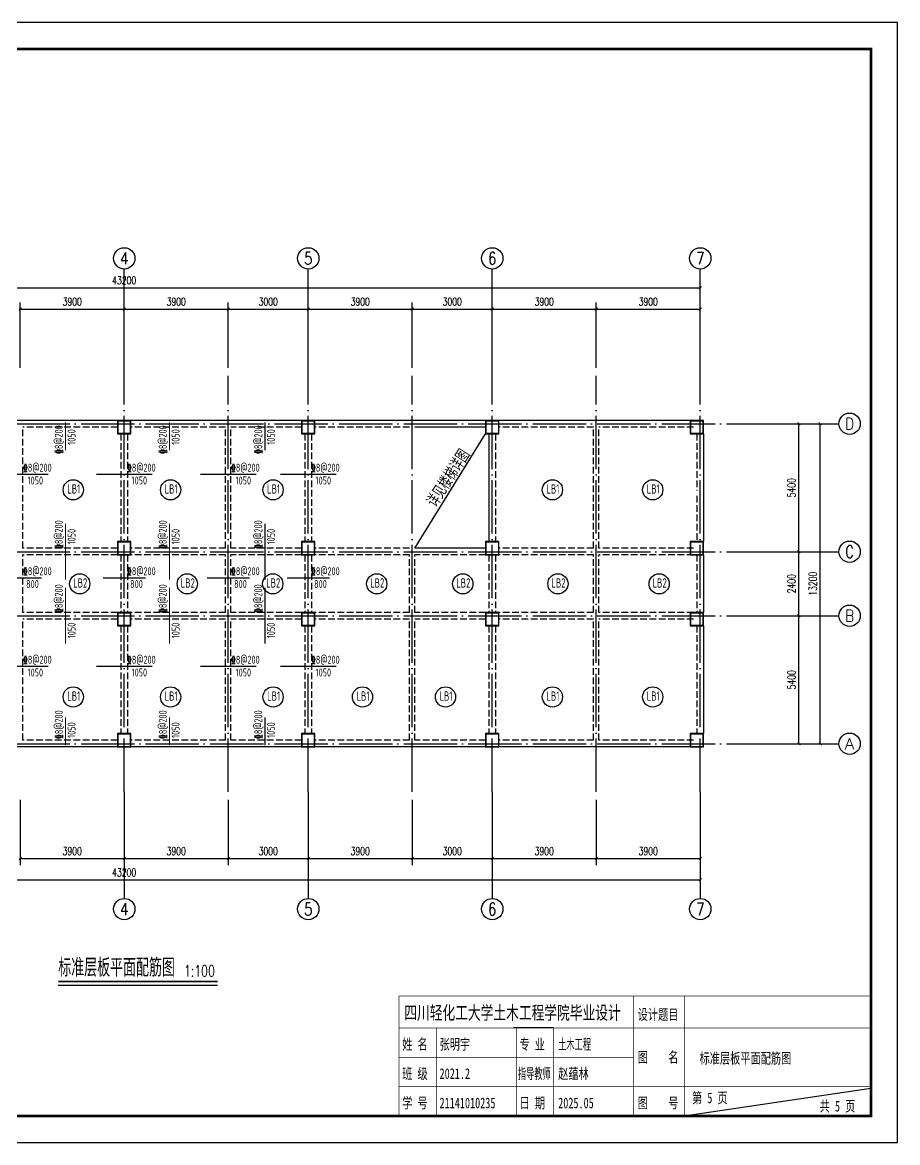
# Model space of a CAD drawing. Extents: x -404739 to -342866, y 27484 to 252481.
# Drawn here: x -378157 to -345339, y 27484 to 69484 of the extents above; entities that cross this region are included whole.
import ezdxf
from ezdxf.enums import TextEntityAlignment as Align

# ---------------------------------------------------------------- set-up
doc = ezdxf.new("R2010")
doc.units = 0
doc.header["$LTSCALE"] = 1000
doc.header["$MEASUREMENT"] = 0
for name, pattern in [('3', [150, 75, -75]), ('DASH', [0.35, 0.25, -0.1]), ('DOTE', [2.42, 2, -0.2, 0.02, -0.2])]:
    doc.linetypes.add(name, pattern=pattern)
for name, color, linetype in [('AXIS', 3, 'Continuous'), ('AXIS_TEXT', 7, 'Continuous'), ('COLUMN', 7, 'Continuous'), ('DIM_SYMB', 3, 'Continuous'), ('DOTE', 1, 'DOTE'), ('FLOOR_UP_REIN', 13, 'Continuous'), ('PUB_TEXT', 7, 'Continuous'), ('PUB_TITLE', 4, 'Continuous'), ('PUB_WALL', 9, 'Continuous'), ('TK', 4, 'Continuous'), ('支座钢筋', 1, 'Continuous'), ('文字', 7, 'Continuous'), ('板图签', 7, 'Continuous'), ('梁', 4, 'Continuous'), ('梁原位标注', 7, 'Continuous'), ('梁虚线', 134, '3'), ('梁集中标注', 2, 'Continuous')]:
    doc.layers.add(name, color=color, linetype=linetype)
doc.styles.add('_HZTXT', font='txt.shx', dxfattribs={"width": 0.8, "bigfont": 'HZTXT.shx'})
doc.styles.add('_TCH_AXIS', font='COMPLEX', dxfattribs={"bigfont": 'GBCBIG'})
doc.styles.add('_TCH_DIM', font='SIMPLEX', dxfattribs={"bigfont": 'GBCBIG'})
doc.styles.add('_TCH_DIM_T3', font='SIMPLEX', dxfattribs={"width": 0.705882, "bigfont": 'GBCBIG'})
doc.styles.add('COMPLEX', font='COMPLEX')
doc.styles.add('TK', font='SimSun.ttf', dxfattribs={"width": 0.8})
doc.styles.add('TSSD_REIN', font='tssdeng.shx', dxfattribs={"width": 0.7, "bigfont": 'tssdchn.shx'})
doc.styles.add('标题1', font='simhei.ttf', dxfattribs={"width": 1.5})
doc.dimstyles.new('_TCH_ARCH&&100', dxfattribs={"dimtxt": 297.5, "dimasz": 100, "dimexe": 250, "dimexo": 300, "dimgap": 126.25, "dimtad": 1, "dimdec": 0, "dimzin": 0, "dimdsep": 46, "dimtxsty": '_TCH_DIM_T3', "dimblk": 'ARCHTICK', "dimcen": 0.09, "dimclrt": 7, "dimazin": 2, "dimtfac": 1, "dimtdec": 0, "dimtix": 1, "dimtmove": 2, "dimatfit": 3, "dimfxl": 1, "dimtolj": 1, "dimtzin": 0, "dimarcsym": 0})

# ---------------------------------------------------------------- blocks, each defined once
blk = doc.blocks.new('_ArchTick')
at = {"color": 0, "linetype": 'ByBlock', "const_width": 0.4}
blk.add_lwpolyline([(-0.5, -0.5), (0.5, 0.5)], dxfattribs=at)
blk = doc.blocks.new('*D280')
at = {"layer": 'AXIS', "color": 0, "lineweight": -2, "transparency": 16777216}
for p, q in [((-350640, 47237), (-348790, 47237)), ((-349040, 42437), (-349040, 47237)), ((-350640, 42437), (-348790, 42437))]:
    blk.add_line(p, q, dxfattribs=at)
at = {"layer": 'Defpoints', "color": 0, "transparency": 16777216}
for p in [(-350940, 47237), (-349040, 47237), (-350940, 42437)]:
    blk.add_point(p, dxfattribs=at)
at = {"layer": 'AXIS', "color": 0, "lineweight": -2, "transparency": 16777216, "xscale": 100, "yscale": 100, "zscale": 100}
for p, rotation in [((-349040, 47237), 90), ((-349040, 42437), 270)]:
    blk.add_blockref('_ArchTick', p, dxfattribs=dict(at, rotation=rotation))
at = {"layer": 'AXIS', "color": 7, "transparency": 16777216, "insert": (-349315, 44837), "char_height": 297.5, "attachment_point": 5, "rotation": 90, "style": '_TCH_DIM_T3'}
blk.add_mtext('\\A1;5400', dxfattribs=at)
blk = doc.blocks.new('*D281')
at = {"layer": 'AXIS', "color": 0, "lineweight": -2, "transparency": 16777216}
for p, q in [((-350640, 49637), (-348790, 49637)), ((-349040, 47237), (-349040, 49637)), ((-350640, 47237), (-348790, 47237))]:
    blk.add_line(p, q, dxfattribs=at)
at = {"layer": 'Defpoints', "color": 0, "transparency": 16777216}
for p in [(-350940, 49637), (-349040, 49637), (-350940, 47237)]:
    blk.add_point(p, dxfattribs=at)
at = {"layer": 'AXIS', "color": 0, "lineweight": -2, "transparency": 16777216, "xscale": 100, "yscale": 100, "zscale": 100}
for p, rotation in [((-349040, 49637), 90), ((-349040, 47237), 270)]:
    blk.add_blockref('_ArchTick', p, dxfattribs=dict(at, rotation=rotation))
at = {"layer": 'AXIS', "color": 7, "transparency": 16777216, "insert": (-349315, 48437), "char_height": 297.5, "attachment_point": 5, "rotation": 90, "style": '_TCH_DIM_T3'}
blk.add_mtext('\\A1;2400', dxfattribs=at)
blk = doc.blocks.new('*D282')
at = {"layer": 'AXIS', "color": 0, "lineweight": -2, "transparency": 16777216}
for p, q in [((-350640, 54437), (-348790, 54437)), ((-349040, 49637), (-349040, 54437)), ((-350640, 49637), (-348790, 49637))]:
    blk.add_line(p, q, dxfattribs=at)
at = {"layer": 'Defpoints', "color": 0, "transparency": 16777216}
for p in [(-350940, 54437), (-349040, 54437), (-350940, 49637)]:
    blk.add_point(p, dxfattribs=at)
at = {"layer": 'AXIS', "color": 0, "lineweight": -2, "transparency": 16777216, "xscale": 100, "yscale": 100, "zscale": 100}
for p, rotation in [((-349040, 54437), 90), ((-349040, 49637), 270)]:
    blk.add_blockref('_ArchTick', p, dxfattribs=dict(at, rotation=rotation))
at = {"layer": 'AXIS', "color": 7, "transparency": 16777216, "insert": (-349315, 52037), "char_height": 297.5, "attachment_point": 5, "rotation": 90, "style": '_TCH_DIM_T3'}
blk.add_mtext('\\A1;5400', dxfattribs=at)
blk = doc.blocks.new('*D283')
at = {"layer": 'AXIS', "color": 0, "lineweight": -2, "transparency": 16777216}
for p, q in [((-350640, 54437), (-347990, 54437)), ((-348240, 42437), (-348240, 54437)), ((-350640, 42437), (-347990, 42437))]:
    blk.add_line(p, q, dxfattribs=at)
at = {"layer": 'Defpoints', "color": 0, "transparency": 16777216}
for p in [(-350940, 54437), (-348240, 54437), (-350940, 42437)]:
    blk.add_point(p, dxfattribs=at)
at = {"layer": 'AXIS', "color": 0, "lineweight": -2, "transparency": 16777216, "xscale": 100, "yscale": 100, "zscale": 100}
for p, rotation in [((-348240, 54437), 90), ((-348240, 42437), 270)]:
    blk.add_blockref('_ArchTick', p, dxfattribs=dict(at, rotation=rotation))
at = {"layer": 'AXIS', "color": 7, "transparency": 16777216, "insert": (-348515, 48437), "char_height": 297.5, "attachment_point": 5, "rotation": 90, "style": '_TCH_DIM_T3'}
blk.add_mtext('\\A1;13200', dxfattribs=at)
blk = doc.blocks.new('*D293')
at = {"layer": 'AXIS', "color": 0, "lineweight": -2, "transparency": 16777216}
for p, q in [((-378240, 56537), (-378240, 58987)), ((-374340, 56537), (-374340, 58987)), ((-378240, 58737), (-374340, 58737))]:
    blk.add_line(p, q, dxfattribs=at)
at = {"layer": 'Defpoints', "color": 0, "transparency": 16777216}
for p in [(-374340, 58737), (-378240, 56237), (-374340, 56237)]:
    blk.add_point(p, dxfattribs=at)
at = {"layer": 'AXIS', "color": 0, "lineweight": -2, "transparency": 16777216, "xscale": 100, "yscale": 100, "zscale": 100, "rotation": 180}
blk.add_blockref('_ArchTick', (-378240, 58737), dxfattribs=at)
at = {"layer": 'AXIS', "color": 0, "lineweight": -2, "transparency": 16777216, "xscale": 100, "yscale": 100, "zscale": 100}
blk.add_blockref('_ArchTick', (-374340, 58737), dxfattribs=at)
at = {"layer": 'AXIS', "color": 7, "transparency": 16777216, "insert": (-376290, 59012), "char_height": 297.5, "attachment_point": 5, "style": '_TCH_DIM_T3'}
blk.add_mtext('\\A1;3900', dxfattribs=at)
blk = doc.blocks.new('*D294')
at = {"layer": 'AXIS', "color": 0, "lineweight": -2, "transparency": 16777216}
for p, q in [((-374340, 56537), (-374340, 58987)), ((-370440, 56537), (-370440, 58987)), ((-374340, 58737), (-370440, 58737))]:
    blk.add_line(p, q, dxfattribs=at)
at = {"layer": 'Defpoints', "color": 0, "transparency": 16777216}
for p in [(-370440, 58737), (-374340, 56237), (-370440, 56237)]:
    blk.add_point(p, dxfattribs=at)
at = {"layer": 'AXIS', "color": 0, "lineweight": -2, "transparency": 16777216, "xscale": 100, "yscale": 100, "zscale": 100, "rotation": 180}
blk.add_blockref('_ArchTick', (-374340, 58737), dxfattribs=at)
at = {"layer": 'AXIS', "color": 0, "lineweight": -2, "transparency": 16777216, "xscale": 100, "yscale": 100, "zscale": 100}
blk.add_blockref('_ArchTick', (-370440, 58737), dxfattribs=at)
at = {"layer": 'AXIS', "color": 7, "transparency": 16777216, "insert": (-372390, 59012), "char_height": 297.5, "attachment_point": 5, "style": '_TCH_DIM_T3'}
blk.add_mtext('\\A1;3900', dxfattribs=at)
blk = doc.blocks.new('*D295')
at = {"layer": 'AXIS', "color": 0, "lineweight": -2, "transparency": 16777216}
for p, q in [((-370440, 56537), (-370440, 58987)), ((-367440, 56537), (-367440, 58987)), ((-370440, 58737), (-367440, 58737))]:
    blk.add_line(p, q, dxfattribs=at)
at = {"layer": 'Defpoints', "color": 0, "transparency": 16777216}
for p in [(-367440, 58737), (-370440, 56237), (-367440, 56237)]:
    blk.add_point(p, dxfattribs=at)
at = {"layer": 'AXIS', "color": 0, "lineweight": -2, "transparency": 16777216, "xscale": 100, "yscale": 100, "zscale": 100, "rotation": 180}
blk.add_blockref('_ArchTick', (-370440, 58737), dxfattribs=at)
at = {"layer": 'AXIS', "color": 0, "lineweight": -2, "transparency": 16777216, "xscale": 100, "yscale": 100, "zscale": 100}
blk.add_blockref('_ArchTick', (-367440, 58737), dxfattribs=at)
at = {"layer": 'AXIS', "color": 7, "transparency": 16777216, "insert": (-368940, 59012), "char_height": 297.5, "attachment_point": 5, "style": '_TCH_DIM_T3'}
blk.add_mtext('\\A1;3000', dxfattribs=at)
blk = doc.blocks.new('*D296')
at = {"layer": 'AXIS', "color": 0, "lineweight": -2, "transparency": 16777216}
for p, q in [((-367440, 56537), (-367440, 58987)), ((-363540, 56537), (-363540, 58987)), ((-367440, 58737), (-363540, 58737))]:
    blk.add_line(p, q, dxfattribs=at)
at = {"layer": 'Defpoints', "color": 0, "transparency": 16777216}
for p in [(-363540, 58737), (-367440, 56237), (-363540, 56237)]:
    blk.add_point(p, dxfattribs=at)
at = {"layer": 'AXIS', "color": 0, "lineweight": -2, "transparency": 16777216, "xscale": 100, "yscale": 100, "zscale": 100, "rotation": 180}
blk.add_blockref('_ArchTick', (-367440, 58737), dxfattribs=at)
at = {"layer": 'AXIS', "color": 0, "lineweight": -2, "transparency": 16777216, "xscale": 100, "yscale": 100, "zscale": 100}
blk.add_blockref('_ArchTick', (-363540, 58737), dxfattribs=at)
at = {"layer": 'AXIS', "color": 7, "transparency": 16777216, "insert": (-365490, 59012), "char_height": 297.5, "attachment_point": 5, "style": '_TCH_DIM_T3'}
blk.add_mtext('\\A1;3900', dxfattribs=at)
blk = doc.blocks.new('*D297')
at = {"layer": 'AXIS', "color": 0, "lineweight": -2, "transparency": 16777216}
for p, q in [((-363540, 56537), (-363540, 58987)), ((-360540, 56537), (-360540, 58987)), ((-363540, 58737), (-360540, 58737))]:
    blk.add_line(p, q, dxfattribs=at)
at = {"layer": 'Defpoints', "color": 0, "transparency": 16777216}
for p in [(-360540, 58737), (-363540, 56237), (-360540, 56237)]:
    blk.add_point(p, dxfattribs=at)
at = {"layer": 'AXIS', "color": 0, "lineweight": -2, "transparency": 16777216, "xscale": 100, "yscale": 100, "zscale": 100, "rotation": 180}
blk.add_blockref('_ArchTick', (-363540, 58737), dxfattribs=at)
at = {"layer": 'AXIS', "color": 0, "lineweight": -2, "transparency": 16777216, "xscale": 100, "yscale": 100, "zscale": 100}
blk.add_blockref('_ArchTick', (-360540, 58737), dxfattribs=at)
at = {"layer": 'AXIS', "color": 7, "transparency": 16777216, "insert": (-362040, 59012), "char_height": 297.5, "attachment_point": 5, "style": '_TCH_DIM_T3'}
blk.add_mtext('\\A1;3000', dxfattribs=at)
blk = doc.blocks.new('*D298')
at = {"layer": 'AXIS', "color": 0, "lineweight": -2, "transparency": 16777216}
for p, q in [((-360540, 56537), (-360540, 58987)), ((-356640, 56537), (-356640, 58987)), ((-360540, 58737), (-356640, 58737))]:
    blk.add_line(p, q, dxfattribs=at)
at = {"layer": 'Defpoints', "color": 0, "transparency": 16777216}
for p in [(-356640, 58737), (-360540, 56237), (-356640, 56237)]:
    blk.add_point(p, dxfattribs=at)
at = {"layer": 'AXIS', "color": 0, "lineweight": -2, "transparency": 16777216, "xscale": 100, "yscale": 100, "zscale": 100, "rotation": 180}
blk.add_blockref('_ArchTick', (-360540, 58737), dxfattribs=at)
at = {"layer": 'AXIS', "color": 0, "lineweight": -2, "transparency": 16777216, "xscale": 100, "yscale": 100, "zscale": 100}
blk.add_blockref('_ArchTick', (-356640, 58737), dxfattribs=at)
at = {"layer": 'AXIS', "color": 7, "transparency": 16777216, "insert": (-358590, 59012), "char_height": 297.5, "attachment_point": 5, "style": '_TCH_DIM_T3'}
blk.add_mtext('\\A1;3900', dxfattribs=at)
blk = doc.blocks.new('*D299')
at = {"layer": 'AXIS', "color": 0, "lineweight": -2, "transparency": 16777216}
for p, q in [((-356640, 56537), (-356640, 58987)), ((-352740, 56537), (-352740, 58987)), ((-356640, 58737), (-352740, 58737))]:
    blk.add_line(p, q, dxfattribs=at)
at = {"layer": 'Defpoints', "color": 0, "transparency": 16777216}
for p in [(-352740, 58737), (-356640, 56237), (-352740, 56237)]:
    blk.add_point(p, dxfattribs=at)
at = {"layer": 'AXIS', "color": 0, "lineweight": -2, "transparency": 16777216, "xscale": 100, "yscale": 100, "zscale": 100, "rotation": 180}
blk.add_blockref('_ArchTick', (-356640, 58737), dxfattribs=at)
at = {"layer": 'AXIS', "color": 0, "lineweight": -2, "transparency": 16777216, "xscale": 100, "yscale": 100, "zscale": 100}
blk.add_blockref('_ArchTick', (-352740, 58737), dxfattribs=at)
at = {"layer": 'AXIS', "color": 7, "transparency": 16777216, "insert": (-354690, 59012), "char_height": 297.5, "attachment_point": 5, "style": '_TCH_DIM_T3'}
blk.add_mtext('\\A1;3900', dxfattribs=at)
blk = doc.blocks.new('*D300')
at = {"layer": 'AXIS', "color": 0, "lineweight": -2, "transparency": 16777216}
for p, q in [((-395940, 56537), (-395940, 59787)), ((-352740, 56537), (-352740, 59787)), ((-395940, 59537), (-352740, 59537))]:
    blk.add_line(p, q, dxfattribs=at)
at = {"layer": 'Defpoints', "color": 0, "transparency": 16777216}
for p in [(-352740, 59537), (-395940, 56237), (-352740, 56237)]:
    blk.add_point(p, dxfattribs=at)
at = {"layer": 'AXIS', "color": 0, "lineweight": -2, "transparency": 16777216, "xscale": 100, "yscale": 100, "zscale": 100, "rotation": 180}
blk.add_blockref('_ArchTick', (-395940, 59537), dxfattribs=at)
at = {"layer": 'AXIS', "color": 0, "lineweight": -2, "transparency": 16777216, "xscale": 100, "yscale": 100, "zscale": 100}
blk.add_blockref('_ArchTick', (-352740, 59537), dxfattribs=at)
at = {"layer": 'AXIS', "color": 7, "transparency": 16777216, "insert": (-374340, 59812), "char_height": 297.5, "attachment_point": 5, "style": '_TCH_DIM_T3'}
blk.add_mtext('\\A1;43200', dxfattribs=at)
blk = doc.blocks.new('*D306')
at = {"layer": 'AXIS', "color": 0, "lineweight": -2, "transparency": 16777216}
for p, q in [((-378240, 40337), (-378240, 37887)), ((-374340, 40337), (-374340, 37887)), ((-378240, 38137), (-374340, 38137))]:
    blk.add_line(p, q, dxfattribs=at)
at = {"layer": 'Defpoints', "color": 0, "transparency": 16777216}
for p in [(-378240, 40637), (-374340, 40637), (-374340, 38137)]:
    blk.add_point(p, dxfattribs=at)
at = {"layer": 'AXIS', "color": 0, "lineweight": -2, "transparency": 16777216, "xscale": 100, "yscale": 100, "zscale": 100, "rotation": 180}
blk.add_blockref('_ArchTick', (-378240, 38137), dxfattribs=at)
at = {"layer": 'AXIS', "color": 0, "lineweight": -2, "transparency": 16777216, "xscale": 100, "yscale": 100, "zscale": 100}
blk.add_blockref('_ArchTick', (-374340, 38137), dxfattribs=at)
at = {"layer": 'AXIS', "color": 7, "transparency": 16777216, "insert": (-376290, 38412), "char_height": 297.5, "attachment_point": 5, "style": '_TCH_DIM_T3'}
blk.add_mtext('\\A1;3900', dxfattribs=at)
blk = doc.blocks.new('*D307')
at = {"layer": 'AXIS', "color": 0, "lineweight": -2, "transparency": 16777216}
for p, q in [((-374340, 40337), (-374340, 37887)), ((-370440, 40337), (-370440, 37887)), ((-374340, 38137), (-370440, 38137))]:
    blk.add_line(p, q, dxfattribs=at)
at = {"layer": 'Defpoints', "color": 0, "transparency": 16777216}
for p in [(-374340, 40637), (-370440, 40637), (-370440, 38137)]:
    blk.add_point(p, dxfattribs=at)
at = {"layer": 'AXIS', "color": 0, "lineweight": -2, "transparency": 16777216, "xscale": 100, "yscale": 100, "zscale": 100, "rotation": 180}
blk.add_blockref('_ArchTick', (-374340, 38137), dxfattribs=at)
at = {"layer": 'AXIS', "color": 0, "lineweight": -2, "transparency": 16777216, "xscale": 100, "yscale": 100, "zscale": 100}
blk.add_blockref('_ArchTick', (-370440, 38137), dxfattribs=at)
at = {"layer": 'AXIS', "color": 7, "transparency": 16777216, "insert": (-372390, 38412), "char_height": 297.5, "attachment_point": 5, "style": '_TCH_DIM_T3'}
blk.add_mtext('\\A1;3900', dxfattribs=at)
blk = doc.blocks.new('*D308')
at = {"layer": 'AXIS', "color": 0, "lineweight": -2, "transparency": 16777216}
for p, q in [((-370440, 40337), (-370440, 37887)), ((-367440, 40337), (-367440, 37887)), ((-370440, 38137), (-367440, 38137))]:
    blk.add_line(p, q, dxfattribs=at)
at = {"layer": 'Defpoints', "color": 0, "transparency": 16777216}
for p in [(-370440, 40637), (-367440, 40637), (-367440, 38137)]:
    blk.add_point(p, dxfattribs=at)
at = {"layer": 'AXIS', "color": 0, "lineweight": -2, "transparency": 16777216, "xscale": 100, "yscale": 100, "zscale": 100, "rotation": 180}
blk.add_blockref('_ArchTick', (-370440, 38137), dxfattribs=at)
at = {"layer": 'AXIS', "color": 0, "lineweight": -2, "transparency": 16777216, "xscale": 100, "yscale": 100, "zscale": 100}
blk.add_blockref('_ArchTick', (-367440, 38137), dxfattribs=at)
at = {"layer": 'AXIS', "color": 7, "transparency": 16777216, "insert": (-368940, 38412), "char_height": 297.5, "attachment_point": 5, "style": '_TCH_DIM_T3'}
blk.add_mtext('\\A1;3000', dxfattribs=at)
blk = doc.blocks.new('*D309')
at = {"layer": 'AXIS', "color": 0, "lineweight": -2, "transparency": 16777216}
for p, q in [((-367440, 40337), (-367440, 37887)), ((-363540, 40337), (-363540, 37887)), ((-367440, 38137), (-363540, 38137))]:
    blk.add_line(p, q, dxfattribs=at)
at = {"layer": 'Defpoints', "color": 0, "transparency": 16777216}
for p in [(-367440, 40637), (-363540, 40637), (-363540, 38137)]:
    blk.add_point(p, dxfattribs=at)
at = {"layer": 'AXIS', "color": 0, "lineweight": -2, "transparency": 16777216, "xscale": 100, "yscale": 100, "zscale": 100, "rotation": 180}
blk.add_blockref('_ArchTick', (-367440, 38137), dxfattribs=at)
at = {"layer": 'AXIS', "color": 0, "lineweight": -2, "transparency": 16777216, "xscale": 100, "yscale": 100, "zscale": 100}
blk.add_blockref('_ArchTick', (-363540, 38137), dxfattribs=at)
at = {"layer": 'AXIS', "color": 7, "transparency": 16777216, "insert": (-365490, 38412), "char_height": 297.5, "attachment_point": 5, "style": '_TCH_DIM_T3'}
blk.add_mtext('\\A1;3900', dxfattribs=at)
blk = doc.blocks.new('*D310')
at = {"layer": 'AXIS', "color": 0, "lineweight": -2, "transparency": 16777216}
for p, q in [((-363540, 40337), (-363540, 37887)), ((-360540, 40337), (-360540, 37887)), ((-363540, 38137), (-360540, 38137))]:
    blk.add_line(p, q, dxfattribs=at)
at = {"layer": 'Defpoints', "color": 0, "transparency": 16777216}
for p in [(-363540, 40637), (-360540, 40637), (-360540, 38137)]:
    blk.add_point(p, dxfattribs=at)
at = {"layer": 'AXIS', "color": 0, "lineweight": -2, "transparency": 16777216, "xscale": 100, "yscale": 100, "zscale": 100, "rotation": 180}
blk.add_blockref('_ArchTick', (-363540, 38137), dxfattribs=at)
at = {"layer": 'AXIS', "color": 0, "lineweight": -2, "transparency": 16777216, "xscale": 100, "yscale": 100, "zscale": 100}
blk.add_blockref('_ArchTick', (-360540, 38137), dxfattribs=at)
at = {"layer": 'AXIS', "color": 7, "transparency": 16777216, "insert": (-362040, 38412), "char_height": 297.5, "attachment_point": 5, "style": '_TCH_DIM_T3'}
blk.add_mtext('\\A1;3000', dxfattribs=at)
blk = doc.blocks.new('*D311')
at = {"layer": 'AXIS', "color": 0, "lineweight": -2, "transparency": 16777216}
for p, q in [((-360540, 40337), (-360540, 37887)), ((-356640, 40337), (-356640, 37887)), ((-360540, 38137), (-356640, 38137))]:
    blk.add_line(p, q, dxfattribs=at)
at = {"layer": 'Defpoints', "color": 0, "transparency": 16777216}
for p in [(-360540, 40637), (-356640, 40637), (-356640, 38137)]:
    blk.add_point(p, dxfattribs=at)
at = {"layer": 'AXIS', "color": 0, "lineweight": -2, "transparency": 16777216, "xscale": 100, "yscale": 100, "zscale": 100, "rotation": 180}
blk.add_blockref('_ArchTick', (-360540, 38137), dxfattribs=at)
at = {"layer": 'AXIS', "color": 0, "lineweight": -2, "transparency": 16777216, "xscale": 100, "yscale": 100, "zscale": 100}
blk.add_blockref('_ArchTick', (-356640, 38137), dxfattribs=at)
at = {"layer": 'AXIS', "color": 7, "transparency": 16777216, "insert": (-358590, 38412), "char_height": 297.5, "attachment_point": 5, "style": '_TCH_DIM_T3'}
blk.add_mtext('\\A1;3900', dxfattribs=at)
blk = doc.blocks.new('*D312')
at = {"layer": 'AXIS', "color": 0, "lineweight": -2, "transparency": 16777216}
for p, q in [((-356640, 40337), (-356640, 37887)), ((-352740, 40337), (-352740, 37887)), ((-356640, 38137), (-352740, 38137))]:
    blk.add_line(p, q, dxfattribs=at)
at = {"layer": 'Defpoints', "color": 0, "transparency": 16777216}
for p in [(-356640, 40637), (-352740, 40637), (-352740, 38137)]:
    blk.add_point(p, dxfattribs=at)
at = {"layer": 'AXIS', "color": 0, "lineweight": -2, "transparency": 16777216, "xscale": 100, "yscale": 100, "zscale": 100, "rotation": 180}
blk.add_blockref('_ArchTick', (-356640, 38137), dxfattribs=at)
at = {"layer": 'AXIS', "color": 0, "lineweight": -2, "transparency": 16777216, "xscale": 100, "yscale": 100, "zscale": 100}
blk.add_blockref('_ArchTick', (-352740, 38137), dxfattribs=at)
at = {"layer": 'AXIS', "color": 7, "transparency": 16777216, "insert": (-354690, 38412), "char_height": 297.5, "attachment_point": 5, "style": '_TCH_DIM_T3'}
blk.add_mtext('\\A1;3900', dxfattribs=at)
blk = doc.blocks.new('*D313')
at = {"layer": 'AXIS', "color": 0, "lineweight": -2, "transparency": 16777216}
for p, q in [((-395940, 40337), (-395940, 37087)), ((-352740, 40337), (-352740, 37087)), ((-395940, 37337), (-352740, 37337))]:
    blk.add_line(p, q, dxfattribs=at)
at = {"layer": 'Defpoints', "color": 0, "transparency": 16777216}
for p in [(-395940, 40637), (-352740, 40637), (-352740, 37337)]:
    blk.add_point(p, dxfattribs=at)
at = {"layer": 'AXIS', "color": 0, "lineweight": -2, "transparency": 16777216, "xscale": 100, "yscale": 100, "zscale": 100, "rotation": 180}
blk.add_blockref('_ArchTick', (-395940, 37337), dxfattribs=at)
at = {"layer": 'AXIS', "color": 0, "lineweight": -2, "transparency": 16777216, "xscale": 100, "yscale": 100, "zscale": 100}
blk.add_blockref('_ArchTick', (-352740, 37337), dxfattribs=at)
at = {"layer": 'AXIS', "color": 7, "transparency": 16777216, "insert": (-374340, 37612), "char_height": 297.5, "attachment_point": 5, "style": '_TCH_DIM_T3'}
blk.add_mtext('\\A1;43200', dxfattribs=at)
blk = doc.blocks.new('_FZHK')
blk.add_lwpolyline([(-0.5, -0.5), (0.5, -0.5), (0.5, 0.5), (-0.5, 0.5)], close=True)
blk = doc.blocks.new('_AXISO')
blk.add_circle((0, 0), 0.5)
at = {"layer": 'AXIS_TEXT', "style": 'COMPLEX', "width": 1.041667}
blk.add_attdef('A', text='', height=0.56, dxfattribs=at).set_placement((-0.25, -0.28), (0.25, -0.28), align=Align.FIT)
blk = doc.blocks.new('A$C2CD672AE')
at = {"layer": '支座钢筋', "const_width": 45}
for points in [[(0, 12114), (0, 11064)], [(0, 6207), (0, 8307)], [(0, 3807), (0, 5907)], [(0, 0), (0, 1050)]]:
    blk.add_lwpolyline(points, dxfattribs=at)

msp = doc.modelspace()

# ---------------------------------------------------------------- hatches: boundary and pattern name
at = {"layer": 'PUB_WALL'}
for points in [[(-374089.5, 54557), (-374589.5, 54557), (-374549.5, 54517), (-374129.5, 54517)], [(-374589.5, 54557), (-374589.5, 54057), (-374549.5, 54097), (-374549.5, 54517)], [(-374089.5, 54057), (-374089.5, 54557), (-374129.5, 54517), (-374129.5, 54097)], [(-367189.5, 54557), (-367689.5, 54557), (-367649.5, 54517), (-367229.5, 54517)], [(-367689.5, 54557), (-367689.5, 54057), (-367649.5, 54097), (-367649.5, 54517)], [(-367189.5, 54057), (-367189.5, 54557), (-367229.5, 54517), (-367229.5, 54097)], [(-360289.5, 54557), (-360789.5, 54557), (-360749.5, 54517), (-360329.5, 54517)], [(-360789.5, 54557), (-360789.5, 54057), (-360749.5, 54097), (-360749.5, 54517)], [(-360289.5, 54057), (-360289.5, 54557), (-360329.5, 54517), (-360329.5, 54097)], [(-352619.5, 54557), (-353119.5, 54557), (-353079.5, 54517), (-352659.5, 54517)], [(-353119.5, 54557), (-353119.5, 54057), (-353079.5, 54097), (-353079.5, 54517)], [(-352619.5, 54057), (-352619.5, 54557), (-352659.5, 54517), (-352659.5, 54097)], [(-374589.5, 54057), (-374089.5, 54057), (-374129.5, 54097), (-374549.5, 54097)], [(-367689.5, 54057), (-367189.5, 54057), (-367229.5, 54097), (-367649.5, 54097)], [(-360789.5, 54057), (-360289.5, 54057), (-360329.5, 54097), (-360749.5, 54097)], [(-353119.5, 54057), (-352619.5, 54057), (-352659.5, 54097), (-353079.5, 54097)], [(-374089.5, 50017), (-374589.5, 50017), (-374549.5, 49977), (-374129.5, 49977)], [(-374589.5, 50017), (-374589.5, 49517), (-374549.5, 49557), (-374549.5, 49977)], [(-374089.5, 49517), (-374089.5, 50017), (-374129.5, 49977), (-374129.5, 49557)], [(-367189.5, 50017), (-367689.5, 50017), (-367649.5, 49977), (-367229.5, 49977)], [(-367689.5, 50017), (-367689.5, 49517), (-367649.5, 49557), (-367649.5, 49977)], [(-367189.5, 49517), (-367189.5, 50017), (-367229.5, 49977), (-367229.5, 49557)], [(-360289.5, 50017), (-360789.5, 50017), (-360749.5, 49977), (-360329.5, 49977)], [(-360789.5, 50017), (-360789.5, 49517), (-360749.5, 49557), (-360749.5, 49977)], [(-360289.5, 49517), (-360289.5, 50017), (-360329.5, 49977), (-360329.5, 49557)], [(-352619.5, 50017), (-353119.5, 50017), (-353079.5, 49977), (-352659.5, 49977)], [(-353119.5, 50017), (-353119.5, 49517), (-353079.5, 49557), (-353079.5, 49977)], [(-352619.5, 49517), (-352619.5, 50017), (-352659.5, 49977), (-352659.5, 49557)], [(-374589.5, 49517), (-374089.5, 49517), (-374129.5, 49557), (-374549.5, 49557)], [(-367689.5, 49517), (-367189.5, 49517), (-367229.5, 49557), (-367649.5, 49557)], [(-360789.5, 49517), (-360289.5, 49517), (-360329.5, 49557), (-360749.5, 49557)], [(-353119.5, 49517), (-352619.5, 49517), (-352659.5, 49557), (-353079.5, 49557)], [(-374089.5, 47357), (-374589.5, 47357), (-374549.5, 47317), (-374129.5, 47317)], [(-374589.5, 47357), (-374589.5, 46857), (-374549.5, 46897), (-374549.5, 47317)], [(-374089.5, 46857), (-374089.5, 47357), (-374129.5, 47317), (-374129.5, 46897)], [(-367189.5, 47357), (-367689.5, 47357), (-367649.5, 47317), (-367229.5, 47317)], [(-367689.5, 47357), (-367689.5, 46857), (-367649.5, 46897), (-367649.5, 47317)], [(-367189.5, 46857), (-367189.5, 47357), (-367229.5, 47317), (-367229.5, 46897)], [(-360289.5, 47357), (-360789.5, 47357), (-360749.5, 47317), (-360329.5, 47317)], [(-360789.5, 47357), (-360789.5, 46857), (-360749.5, 46897), (-360749.5, 47317)], [(-360289.5, 46857), (-360289.5, 47357), (-360329.5, 47317), (-360329.5, 46897)], [(-352619.5, 47357), (-353119.5, 47357), (-353079.5, 47317), (-352659.5, 47317)], [(-353119.5, 47357), (-353119.5, 46857), (-353079.5, 46897), (-353079.5, 47317)], [(-352619.5, 46857), (-352619.5, 47357), (-352659.5, 47317), (-352659.5, 46897)], [(-374589.5, 46857), (-374089.5, 46857), (-374129.5, 46897), (-374549.5, 46897)], [(-367689.5, 46857), (-367189.5, 46857), (-367229.5, 46897), (-367649.5, 46897)], [(-360789.5, 46857), (-360289.5, 46857), (-360329.5, 46897), (-360749.5, 46897)], [(-353119.5, 46857), (-352619.5, 46857), (-352659.5, 46897), (-353079.5, 46897)], [(-374089.5, 42817), (-374589.5, 42817), (-374549.5, 42777), (-374129.5, 42777)], [(-374589.5, 42817), (-374589.5, 42317), (-374549.5, 42357), (-374549.5, 42777)], [(-374089.5, 42317), (-374089.5, 42817), (-374129.5, 42777), (-374129.5, 42357)], [(-367189.5, 42817), (-367689.5, 42817), (-367649.5, 42777), (-367229.5, 42777)], [(-367689.5, 42817), (-367689.5, 42317), (-367649.5, 42357), (-367649.5, 42777)], [(-367189.5, 42317), (-367189.5, 42817), (-367229.5, 42777), (-367229.5, 42357)], [(-360289.5, 42817), (-360789.5, 42817), (-360749.5, 42777), (-360329.5, 42777)], [(-360789.5, 42817), (-360789.5, 42317), (-360749.5, 42357), (-360749.5, 42777)], [(-360289.5, 42317), (-360289.5, 42817), (-360329.5, 42777), (-360329.5, 42357)], [(-352619.5, 42817), (-353119.5, 42817), (-353079.5, 42777), (-352659.5, 42777)], [(-353119.5, 42817), (-353119.5, 42317), (-353079.5, 42357), (-353079.5, 42777)], [(-352619.5, 42317), (-352619.5, 42817), (-352659.5, 42777), (-352659.5, 42357)], [(-374589.5, 42317), (-374089.5, 42317), (-374129.5, 42357), (-374549.5, 42357)], [(-367689.5, 42317), (-367189.5, 42317), (-367229.5, 42357), (-367649.5, 42357)], [(-360789.5, 42317), (-360289.5, 42317), (-360329.5, 42357), (-360749.5, 42357)], [(-353119.5, 42317), (-352619.5, 42317), (-352659.5, 42357), (-353079.5, 42357)]]:
    msp.add_hatch(color=256, dxfattribs=at).paths.add_polyline_path(points)

# ---------------------------------------------------------------- linework, layer by layer
for p, q in [((-363439.5, 49767), (-360789.5, 54057)), ((-358239.1, 31783.7), (-359739.1, 31783.7)), ((-353339.1, 28483.7), (-346339.1, 29528))]:
    msp.add_line(p, q)
at = {"layer": 'AXIS'}
for p, q in [((-374339.5, 56237), (-374339.5, 60237)), ((-367439.5, 56237), (-367439.5, 60237)), ((-360539.5, 56237), (-360539.5, 60237)), ((-352739.5, 56237), (-352739.5, 60237)), ((-350939.5, 54437), (-347539.5, 54437)), ((-350939.5, 49637), (-347539.5, 49637)), ((-350939.5, 47237), (-347539.5, 47237)), ((-350939.5, 42437), (-347539.5, 42437)), ((-374339.5, 40637), (-374339.5, 36637)), ((-367439.5, 40637), (-367439.5, 36637)), ((-360539.5, 40637), (-360539.5, 36637)), ((-352739.5, 40637), (-352739.5, 36637))]:
    msp.add_line(p, q, dxfattribs=at)
at = {"layer": 'DIM_SYMB', "const_width": 70}
msp.add_lwpolyline([(-376813.9, 33522.4), (-370839.9, 33522.4)], dxfattribs=at)
at = {"layer": 'DIM_SYMB'}
msp.add_lwpolyline([(-376813.9, 33382.4), (-370839.9, 33382.4)], dxfattribs=at)
at = {"layer": 'DOTE', "linetype": 'DOTE'}
for p, q in [((-374339.5, 40637), (-374339.5, 56237)), ((-370439.5, 40637), (-370439.5, 56237)), ((-367439.5, 40637), (-367439.5, 56237)), ((-363539.5, 40637), (-363539.5, 56237)), ((-360539.5, 40637), (-360539.5, 56237)), ((-356639.5, 40637), (-356639.5, 56237)), ((-352739.5, 40637), (-352739.5, 56237)), ((-397739.5, 54437), (-350939.5, 54437)), ((-397739.5, 49637), (-350939.5, 49637)), ((-397739.5, 47237), (-350939.5, 47237)), ((-397739.5, 42437), (-350939.5, 42437))]:
    msp.add_line(p, q, dxfattribs=at)
at = {"layer": 'FLOOR_UP_REIN', "color": 0}
for centre in [(-376250.8, 51958.6), (-372600.7, 51958.6), (-368759.2, 51958.6), (-358283.6, 51958.6), (-354522.3, 51958.6), (-376008.4, 48433.9), (-371975.4, 48433.9), (-368771.1, 48433.9), (-364870.5, 48433.9), (-361644.4, 48433.9), (-358076.2, 48433.9), (-354281.6, 48433.9), (-376250.8, 44192.4), (-372600.7, 44192.4), (-368756.7, 44192.4), (-365404.3, 44192.4), (-362291.5, 44192.4), (-358283.6, 44192.4), (-354522.3, 44192.4)]:
    msp.add_circle(centre, 378.9, dxfattribs=at)
at = {"layer": 'PUB_TITLE'}
msp.add_lwpolyline([(-404739.1, 27483.7), (-345339.1, 27483.7), (-345339.1, 69483.7), (-404739.1, 69483.7)], close=True, dxfattribs=at)
at = {"layer": 'PUB_TITLE', "const_width": 100}
msp.add_lwpolyline([(-402239.1, 28483.7), (-346339.1, 28483.7), (-346339.1, 68483.7), (-402239.1, 68483.7)], close=True, dxfattribs=at)
at = {"layer": '支座钢筋', "const_width": 45}
for points in [[(-379289.5, 52539.5), (-377189.5, 52539.5)], [(-375389.5, 52539.5), (-373289.5, 52539.5)], [(-371489.5, 52539.5), (-369389.5, 52539.5)], [(-368489.5, 52539.5), (-366389.5, 52539.5)], [(-379039.5, 48655.8), (-377439.5, 48655.8)], [(-375139.5, 48655.8), (-373539.5, 48655.8)], [(-371239.5, 48655.8), (-369639.5, 48655.8)], [(-368239.5, 48655.8), (-366639.5, 48655.8)], [(-379289.5, 45339.5), (-377189.5, 45339.5)], [(-375389.5, 45339.5), (-373289.5, 45339.5)], [(-371489.5, 45339.5), (-369389.5, 45339.5)], [(-368489.5, 45339.5), (-366389.5, 45339.5)]]:
    msp.add_lwpolyline(points, dxfattribs=at)
at = {"layer": '文字', "color": 0, "const_width": 30}
for points in [[(-364039.1, 32983.7), (-346339.1, 32983.7), (-346339.1, 28483.7), (-364039.1, 28483.7), (-364039.1, 32983.7)], [(-355239.1, 32983.7), (-355239.1, 28483.7)], [(-353339.1, 32983.7), (-353339.1, 28483.7)], [(-364039.1, 31783.7), (-346339.1, 31783.7)], [(-359639.1, 31783.7), (-359639.1, 28483.7)], [(-358239.1, 31783.7), (-358239.1, 28483.7)], [(-364039.1, 30683.7), (-355239.1, 30683.7)], [(-364039.1, 29583.7), (-346339.1, 29583.7)]]:
    msp.add_lwpolyline(points, dxfattribs=at)
at = {"layer": '文字', "color": 0, "const_width": 30, "elevation": 0}
msp.add_lwpolyline([(-362639.1, 31783.7), (-362639.1, 28483.7)], dxfattribs=at)
at = {"layer": '梁'}
for p, q in [((-374589.5, 54557), (-380989.5, 54557)), ((-367689.5, 54557), (-374089.5, 54557)), ((-360789.5, 54557), (-367189.5, 54557)), ((-360789.5, 54307), (-363439.5, 54307)), ((-352989.5, 54557), (-360289.5, 54557)), ((-360664.5, 54057), (-360664.5, 50017)), ((-352619.5, 54057), (-352619.5, 50017)), ((-360789.5, 49767), (-363439.5, 49767)), ((-352619.5, 49517), (-352619.5, 47357)), ((-352619.5, 46857), (-352619.5, 42817)), ((-374589.5, 42317), (-380989.5, 42317)), ((-367689.5, 42317), (-374089.5, 42317)), ((-360789.5, 42317), (-367189.5, 42317)), ((-352989.5, 42317), (-360289.5, 42317))]:
    msp.add_line(p, q, dxfattribs=at)
at = {"layer": '梁虚线', "linetype": 'DASH'}
for p, q in [((-374589.5, 54307), (-378139.5, 54307)), ((-378139.5, 49767), (-378139.5, 54307)), ((-370539.5, 54307), (-374089.5, 54307)), ((-370539.5, 49767), (-370539.5, 54307)), ((-367689.5, 54307), (-370339.5, 54307)), ((-370339.5, 49767), (-370339.5, 54307)), ((-363639.5, 54307), (-367189.5, 54307)), ((-356739.5, 54307), (-360289.5, 54307)), ((-356739.5, 49767), (-356739.5, 54307)), ((-352989.5, 54307), (-356539.5, 54307)), ((-356539.5, 49767), (-356539.5, 54307)), ((-374464.5, 54057), (-374464.5, 50017)), ((-374214.5, 54057), (-374214.5, 50017)), ((-367564.5, 54057), (-367564.5, 50017)), ((-367314.5, 54057), (-367314.5, 50017)), ((-360414.5, 54057), (-360414.5, 50017)), ((-352869.5, 54057), (-352869.5, 51937)), ((-352869.5, 51737), (-352869.5, 50017)), ((-374589.5, 49767), (-378139.5, 49767)), ((-370539.5, 49767), (-374089.5, 49767)), ((-367689.5, 49767), (-370339.5, 49767)), ((-363639.5, 49767), (-367189.5, 49767)), ((-356739.5, 49767), (-360289.5, 49767)), ((-352989.5, 49767), (-356539.5, 49767)), ((-374589.5, 49517), (-378139.5, 49517)), ((-378139.5, 47357), (-378139.5, 49517)), ((-374464.5, 49517), (-374464.5, 47357)), ((-374214.5, 49517), (-374214.5, 47357)), ((-370539.5, 49517), (-374089.5, 49517)), ((-370539.5, 47357), (-370539.5, 49517)), ((-367689.5, 49517), (-370339.5, 49517)), ((-370339.5, 47357), (-370339.5, 49517)), ((-367564.5, 49517), (-367564.5, 47357)), ((-367314.5, 49517), (-367314.5, 47357)), ((-363639.5, 49517), (-367189.5, 49517)), ((-363639.5, 47357), (-363639.5, 49517)), ((-360789.5, 49517), (-363439.5, 49517)), ((-363439.5, 47357), (-363439.5, 49517)), ((-360664.5, 49517), (-360664.5, 47357)), ((-360414.5, 49517), (-360414.5, 47357)), ((-356739.5, 49517), (-360289.5, 49517)), ((-356739.5, 47357), (-356739.5, 49517)), ((-352989.5, 49517), (-356539.5, 49517)), ((-356539.5, 47357), (-356539.5, 49517)), ((-352869.5, 49517), (-352869.5, 47357)), ((-374589.5, 47357), (-378139.5, 47357)), ((-374589.5, 47107), (-378139.5, 47107)), ((-378139.5, 42567), (-378139.5, 47107)), ((-370539.5, 47357), (-374089.5, 47357)), ((-370539.5, 47107), (-374089.5, 47107)), ((-370539.5, 42567), (-370539.5, 47107)), ((-367689.5, 47357), (-370339.5, 47357)), ((-367689.5, 47107), (-370339.5, 47107)), ((-370339.5, 42567), (-370339.5, 47107)), ((-363639.5, 47357), (-367189.5, 47357)), ((-363639.5, 47107), (-367189.5, 47107)), ((-363639.5, 42567), (-363639.5, 47107)), ((-360789.5, 47357), (-363439.5, 47357)), ((-360789.5, 47107), (-363439.5, 47107)), ((-363439.5, 42567), (-363439.5, 47107)), ((-356739.5, 47357), (-360289.5, 47357)), ((-356739.5, 47107), (-360289.5, 47107)), ((-356739.5, 42567), (-356739.5, 47107)), ((-352989.5, 47357), (-356539.5, 47357)), ((-352989.5, 47107), (-356539.5, 47107)), ((-356539.5, 42567), (-356539.5, 47107)), ((-374464.5, 46857), (-374464.5, 42817)), ((-374214.5, 46857), (-374214.5, 42817)), ((-367564.5, 46857), (-367564.5, 42817)), ((-367314.5, 46857), (-367314.5, 42817)), ((-360664.5, 46857), (-360664.5, 42817)), ((-360414.5, 46857), (-360414.5, 42817)), ((-352869.5, 46857), (-352869.5, 42817)), ((-374589.5, 42567), (-378139.5, 42567)), ((-370539.5, 42567), (-374089.5, 42567)), ((-367689.5, 42567), (-370339.5, 42567)), ((-363639.5, 42567), (-367189.5, 42567)), ((-360789.5, 42567), (-363439.5, 42567)), ((-356739.5, 42567), (-360289.5, 42567)), ((-352989.5, 42567), (-356539.5, 42567))]:
    msp.add_line(p, q, dxfattribs=at)

# ---------------------------------------------------------------- block references
at = {"layer": 'AXIS'}
ref = msp.add_blockref('_AXISO', (-374339.5, 60637), dxfattribs=dict(at, xscale=800, yscale=800, zscale=800))
ref.add_attrib('A', '4', dxfattribs={"layer": 'AXIS_TEXT', "height": 445.4, "style": '_TCH_AXIS'}).set_placement((-374509.2, 60414.2), (-374169.9, 60414.2), align=Align.FIT)
ref = msp.add_blockref('_AXISO', (-367439.5, 60637), dxfattribs=dict(at, xscale=800, yscale=800, zscale=800))
ref.add_attrib('A', '5', dxfattribs={"layer": 'AXIS_TEXT', "height": 465.9, "style": '_TCH_AXIS'}).set_placement((-367594.9, 60404), (-367284.2, 60404), align=Align.FIT)
ref = msp.add_blockref('_AXISO', (-360539.5, 60637), dxfattribs=dict(at, xscale=800, yscale=800, zscale=800))
ref.add_attrib('A', '6', dxfattribs={"layer": 'AXIS_TEXT', "height": 465.9, "style": '_TCH_AXIS'}).set_placement((-360694.9, 60404), (-360384.2, 60404), align=Align.FIT)
ref = msp.add_blockref('_AXISO', (-352739.5, 60637), dxfattribs=dict(at, xscale=800, yscale=800, zscale=800))
ref.add_attrib('A', '7', dxfattribs={"layer": 'AXIS_TEXT', "height": 465.9, "style": '_TCH_AXIS'}).set_placement((-352894.9, 60404), (-352584.2, 60404), align=Align.FIT)
ref = msp.add_blockref('_AXISO', (-347139.5, 54437), dxfattribs=dict(at, xscale=800, yscale=800, zscale=800))
ref.add_attrib('A', 'D', dxfattribs={"layer": 'AXIS_TEXT', "height": 435.3, "style": '_TCH_AXIS'}).set_placement((-347315.7, 54219.3), (-346963.4, 54219.3), align=Align.FIT)
ref = msp.add_blockref('_AXISO', (-347139.5, 49637), dxfattribs=dict(at, xscale=800, yscale=800, zscale=800))
ref.add_attrib('A', 'C', dxfattribs={"layer": 'AXIS_TEXT', "height": 455.7, "style": '_TCH_AXIS'}).set_placement((-347302.3, 49409.1), (-346976.8, 49409.1), align=Align.FIT)
ref = msp.add_blockref('_AXISO', (-347139.5, 47237), dxfattribs=dict(at, xscale=800, yscale=800, zscale=800))
ref.add_attrib('A', 'B', dxfattribs={"layer": 'AXIS_TEXT', "height": 435.3, "style": '_TCH_AXIS'}).set_placement((-347315.7, 47019.3), (-346963.4, 47019.3), align=Align.FIT)
ref = msp.add_blockref('_AXISO', (-347139.5, 42437), dxfattribs=dict(at, xscale=800, yscale=800, zscale=800))
ref.add_attrib('A', 'A', dxfattribs={"layer": 'AXIS_TEXT', "height": 425.2, "style": '_TCH_AXIS'}).set_placement((-347321.8, 42224.4), (-346957.3, 42224.4), align=Align.FIT)
ref = msp.add_blockref('_AXISO', (-374339.5, 36237), dxfattribs=dict(at, xscale=800, yscale=800, zscale=800))
ref.add_attrib('A', '4', dxfattribs={"layer": 'AXIS_TEXT', "height": 445.4, "style": '_TCH_AXIS'}).set_placement((-374509.2, 36014.2), (-374169.9, 36014.2), align=Align.FIT)
ref = msp.add_blockref('_AXISO', (-367439.5, 36237), dxfattribs=dict(at, xscale=800, yscale=800, zscale=800))
ref.add_attrib('A', '5', dxfattribs={"layer": 'AXIS_TEXT', "height": 465.9, "style": '_TCH_AXIS'}).set_placement((-367594.9, 36004), (-367284.2, 36004), align=Align.FIT)
ref = msp.add_blockref('_AXISO', (-360539.5, 36237), dxfattribs=dict(at, xscale=800, yscale=800, zscale=800))
ref.add_attrib('A', '6', dxfattribs={"layer": 'AXIS_TEXT', "height": 465.9, "style": '_TCH_AXIS'}).set_placement((-360694.9, 36004), (-360384.2, 36004), align=Align.FIT)
ref = msp.add_blockref('_AXISO', (-352739.5, 36237), dxfattribs=dict(at, xscale=800, yscale=800, zscale=800))
ref.add_attrib('A', '7', dxfattribs={"layer": 'AXIS_TEXT', "height": 465.9, "style": '_TCH_AXIS'}).set_placement((-352894.9, 36004), (-352584.2, 36004), align=Align.FIT)
at = {"layer": 'COLUMN', "xscale": 500, "yscale": 500, "zscale": 500}
for p in [(-374339.5, 54307), (-367439.5, 54307), (-360539.5, 54307), (-352869.5, 54307), (-374339.5, 49767), (-367439.5, 49767), (-360539.5, 49767), (-352869.5, 49767), (-374339.5, 47107), (-367439.5, 47107), (-360539.5, 47107), (-352869.5, 47107), (-374339.5, 42567), (-367439.5, 42567), (-360539.5, 42567), (-352869.5, 42567)]:
    msp.add_blockref('_FZHK', p, dxfattribs=at)
at = {"layer": '支座钢筋'}
for p in [(-376543.5, 42379.7), (-372643.5, 42379.7), (-369063.4, 42379.7)]:
    msp.add_blockref('A$C2CD672AE', p, dxfattribs=at)

# ---------------------------------------------------------------- texts
at = {"layer": 'PUB_TEXT', "style": '_HZTXT', "width": 0.8}
msp.add_text('详见楼梯详图', height=500, rotation=57.19715, dxfattribs=at).set_placement((-362627.2, 51257.7))
at = {"layer": 'PUB_TEXT', "style": '_TCH_DIM'}
msp.add_text('标准层板平面配筋图', height=675.18, dxfattribs=at).set_placement((-376813.9, 33707.1))
at = {"layer": 'PUB_TEXT', "style": '_TCH_DIM', "width": 0.705882}
msp.add_text('1:100', height=425, dxfattribs=at).set_placement((-372097.1, 33707.1))
at = {"layer": 'TK', "color": 0, "style": 'TK'}
for s, width, p in [('设计题目', 0.7, (-355084.8, 32086.2, 0)), ('姓 名', 0.7, (-363915.2, 30970.8, 0)), ('专 业', 0.7, (-359515.6, 30970.8, 0)), ('土木工程', 0.55, (-358066.7, 30970.8, 0)), ('图    名', 0.7, (-355084.8, 30483.6, 0)), ('班 级', 0.7, (-363915.2, 29870.8, 0)), ('指导教师', 0.55, (-359575.7, 29870.8, 0)), ('学 号', 0.7, (-363915.2, 28770.8, 0)), ('日 期', 0.7, (-359515.6, 28770.8, 0)), ('图    号', 0.7, (-355084.8, 28770.8, 0))]:
    msp.add_text(s, height=400, dxfattribs=dict(at, width=width)).set_placement(p)
at = {"layer": 'TK', "color": 1, "style": 'TK', "width": 0.7}
for s, p in [('张明宇', (-362514.8, 30970.8, 0)), ('标准层板平面配筋图', (-352764.1, 30445.1, 0)), ('2021.2', (-362514.8, 29870.8, 0)), ('赵蕴林', (-358066.7, 29870.8, 0)), ('第 5 页', (-353047.2, 28960.4, 0)), ('21141010235', (-362514.8, 28770.8, 0)), ('2025.05', (-358066.7, 28770.8, 0)), ('共 5 页', (-348261.3, 28649.5))]:
    msp.add_text(s, height=400, dxfattribs=at).set_placement(p)
at = {"layer": '文字', "color": 0, "style": '标题1', "width": 0.7}
msp.add_text('四川轻化工大学土木工程学院毕业设计', height=500, dxfattribs=at).set_placement((-363838.2, 32103.5, 15131869.8))
at = {"layer": '板图签', "style": 'TSSD_REIN', "width": 0.7}
for s, p in [('LB1', (-376230.7, 51816.8)), ('LB1', (-372580.6, 51816.8)), ('LB1', (-368739.2, 51816.8)), ('LB1', (-358263.6, 51816.8)), ('LB1', (-354502.3, 51816.8)), ('LB2', (-375988.4, 48292.1)), ('LB2', (-371955.4, 48292.1)), ('LB2', (-368751.1, 48292.1)), ('LB2', (-364850.4, 48292.1)), ('LB2', (-361624.4, 48292.1)), ('LB2', (-358056.2, 48292.1)), ('LB2', (-354261.6, 48292.1)), ('LB1', (-376230.7, 44050.6)), ('LB1', (-372580.6, 44050.6)), ('LB1', (-368736.7, 44050.6)), ('LB1', (-365384.3, 44050.6)), ('LB1', (-362271.5, 44050.6)), ('LB1', (-358263.6, 44050.6)), ('LB1', (-354502.3, 44050.6))]:
    msp.add_text(s, height=350, rotation=359.99975, dxfattribs=at).set_placement(p, align=Align.CENTER)
at = {"layer": '梁原位标注', "style": 'TSSD_REIN', "width": 0.7}
for p in [(-376163.5, 53648.6), (-372263.5, 53648.6), (-368683.4, 53648.6), (-376163.5, 49913.5), (-372263.5, 49913.5), (-368683.4, 49913.5), (-376163.5, 46395), (-372263.5, 46395), (-368683.4, 46395), (-376163.5, 42659.9), (-372263.5, 42659.9), (-368683.4, 42659.9)]:
    msp.add_text('1050', height=300, rotation=90, dxfattribs=at).set_placement(p)
for s, p in [('1050', (-377963, 52159.5)), ('1050', (-374063, 52159.5)), ('1050', (-370163, 52159.5)), ('1050', (-367163, 52159.5)), ('800', (-378017.7, 48275.8)), ('800', (-374117.7, 48275.8)), ('800', (-370217.7, 48275.8)), ('800', (-367217.7, 48275.8)), ('1050', (-377963, 44959.5)), ('1050', (-374063, 44959.5)), ('1050', (-370163, 44959.5)), ('1050', (-367163, 44959.5))]:
    msp.add_text(s, height=300, dxfattribs=at).set_placement(p)
at = {"layer": '梁集中标注', "style": 'TSSD_REIN', "width": 0.7}
for p in [(-376642.6, 53304.1), (-372742.6, 53304.1), (-369162.5, 53304.1), (-376642.6, 49742.4), (-372742.6, 49742.4), (-369162.5, 49742.4), (-376642.6, 47342.4), (-372742.6, 47342.4), (-369162.5, 47342.4), (-376642.6, 42616.8), (-372742.6, 42616.8), (-369162.5, 42616.8)]:
    msp.add_text('%%1328@200', height=300, rotation=90, dxfattribs=at).set_placement(p)
for p in [(-378134.1, 52638.6), (-374234.1, 52638.6), (-370334.1, 52638.6), (-367334.1, 52638.6), (-378134.1, 48754.9), (-374234.1, 48754.9), (-370334.1, 48754.9), (-367334.1, 48754.9), (-378134.1, 45438.6), (-374234.1, 45438.6), (-370334.1, 45438.6), (-367334.1, 45438.6)]:
    msp.add_text('%%1328@200', height=300, dxfattribs=at).set_placement(p)

# ---------------------------------------------------------------- dimensions: what is measured, and where the dimension line sits
at = {"layer": 'AXIS'}
for p1, p2, distance, picture, middle in [((-395939.5, 56237), (-352739.5, 56237), 3300, '*D300', (-374339.5, 59812)), ((-378239.5, 56237), (-374339.5, 56237), 2500, '*D293', (-376289.5, 59012)), ((-374339.5, 56237), (-370439.5, 56237), 2500, '*D294', (-372389.5, 59012)), ((-370439.5, 56237), (-367439.5, 56237), 2500, '*D295', (-368939.5, 59012)), ((-367439.5, 56237), (-363539.5, 56237), 2500, '*D296', (-365489.5, 59012)), ((-363539.5, 56237), (-360539.5, 56237), 2500, '*D297', (-362039.5, 59012)), ((-360539.5, 56237), (-356639.5, 56237), 2500, '*D298', (-358589.5, 59012)), ((-356639.5, 56237), (-352739.5, 56237), 2500, '*D299', (-354689.5, 59012)), ((-350939.5, 47237), (-350939.5, 49637), -1900, '*D281', (-349314.5, 48437)), ((-395939.5, 40637), (-352739.5, 40637), -3300, '*D313', (-374339.5, 37612)), ((-378239.5, 40637), (-374339.5, 40637), -2500, '*D306', (-376289.5, 38412)), ((-374339.5, 40637), (-370439.5, 40637), -2500, '*D307', (-372389.5, 38412)), ((-370439.5, 40637), (-367439.5, 40637), -2500, '*D308', (-368939.5, 38412)), ((-367439.5, 40637), (-363539.5, 40637), -2500, '*D309', (-365489.5, 38412)), ((-363539.5, 40637), (-360539.5, 40637), -2500, '*D310', (-362039.5, 38412)), ((-360539.5, 40637), (-356639.5, 40637), -2500, '*D311', (-358589.5, 38412)), ((-356639.5, 40637), (-352739.5, 40637), -2500, '*D312', (-354689.5, 38412))]:
    dim = msp.add_aligned_dim(p1=p1, p2=p2, distance=distance, dimstyle='_TCH_ARCH&&100', dxfattribs=at)
    dim.commit()
    dim.dimension.update_dxf_attribs({"geometry": picture, "text_midpoint": middle})
for p1, p2, distance, text, picture, middle in [((-350939.5, 49637), (-350939.5, 54437), -1900, '5400', '*D282', (-349314.5, 52037)), ((-350939.5, 42437), (-350939.5, 54437), -2700, '13200', '*D283', (-348514.5, 48437)), ((-350939.5, 42437), (-350939.5, 47237), -1900, '5400', '*D280', (-349314.5, 44837))]:
    dim = msp.add_aligned_dim(p1=p1, p2=p2, distance=distance, text=text, dimstyle='_TCH_ARCH&&100', dxfattribs=at)
    dim.commit()
    dim.dimension.update_dxf_attribs({"geometry": picture, "text_midpoint": middle})

doc.saveas('drawing.dxf')
